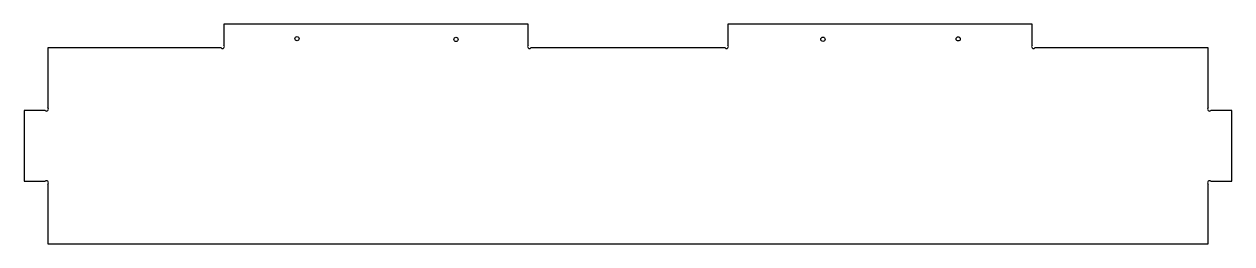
# Model space of a CAD drawing. Header units: millimetres. Extents: x -479 to 489, y 913 to 1088.
import ezdxf

# ---------------------------------------------------------------- set-up
doc = ezdxf.new("R2010")
doc.units = ezdxf.units.MM
doc.layers.get('0').update_dxf_attribs({"linetype": 'CONTINUOUS'})

msp = doc.modelspace()

# ---------------------------------------------------------------- linework, layer by layer
for p, q in [((-74.84, 1088.47), (-318.62, 1088.47)), ((-318.62, 1088.47), (-318.62, 1071.71)), ((-74.84, 1071.71), (-74.84, 1088.47)), ((328.96, 1088.47), (85.18, 1088.47)), ((85.18, 1088.47), (85.18, 1071.71)), ((328.96, 1071.71), (328.96, 1088.47)), ((-320.88, 1069.46), (-459.62, 1069.46)), ((-459.62, 1069.46), (-459.62, 1021.71)), ((82.92, 1069.46), (-72.59, 1069.46)), ((469.96, 1069.46), (331.21, 1069.46)), ((469.96, 1021.71), (469.96, 1069.46)), ((-461.88, 1019.46), (-478.63, 1019.46)), ((-478.63, 1019.46), (-478.63, 962.74)), ((488.97, 1019.46), (472.21, 1019.46)), ((488.97, 962.74), (488.97, 1019.46)), ((-478.63, 962.74), (-461.88, 962.74)), ((-459.62, 960.49), (-459.62, 912.73)), ((469.96, 912.73), (469.96, 960.49)), ((472.21, 962.74), (488.97, 962.74)), ((-459.62, 912.73), (469.96, 912.73))]:
    msp.add_line(p, q)
for centre in [(-260.01, 1076.89), (-132.65, 1076.28), (161.35, 1076.4), (269.7, 1076.72)]:
    msp.add_circle(centre, 1.7)
for centre, start, end in [((-319.75, 1070.59), -135, 45), ((-73.72, 1070.59), 135, 315), ((84.05, 1070.59), -135, 45), ((330.08, 1070.59), 135, 315), ((-460.75, 1020.59), -135, 45), ((471.08, 1020.59), 135, 315), ((-460.75, 961.61), -45, 135), ((471.08, 961.61), 45, 225)]:
    msp.add_arc(centre, 1.59, start, end)

doc.saveas('drawing.dxf')
